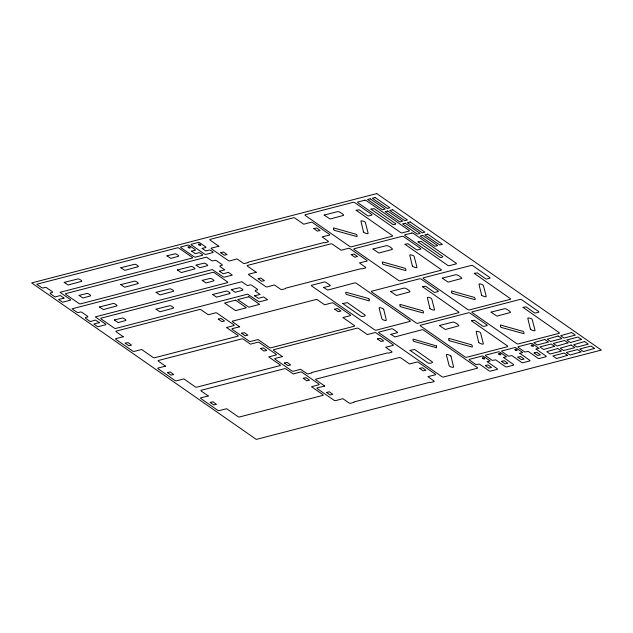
<?xml version="1.0" encoding="UTF-8"?>
<svg xmlns="http://www.w3.org/2000/svg" width="633" height="633" viewBox="0 0 633 633"><rect width="100%" height="100%" fill="white"/><g stroke="black" fill="none" stroke-linecap="round" stroke-linejoin="round"><path stroke-width="0.95" d="M64.21 282.421L68.135 285.008L81.325 281.44C83.327 281.44 78.682 278.243 77.788 278.979L64.218 282.397M64.012 298.072L60.277 295.524L55.039 296.972L50.687 293.949A1.575 0.633 22.8 0 1 50.458 292.889L52.215 292.517A1.575 0.633 22.8 0 0 51.977 291.465L47.04 288.031A1.575 0.633 22.8 0 0 44.943 287.453L43.36 287.944A1.575 0.633 22.8 0 1 41.256 287.374L36.761 284.241L177.564 247.796A1.242 0.498 22.8 0 1 179.194 248.255L192.092 257.235A1.242 0.498 22.8 0 1 192.305 258.058L59.993 292.311L70.121 299.369A1.242 0.498 22.8 0 1 70.334 300.2L62.556 302.21L58.576 299.441L63.996 298.143M79.093 295.421L82.931 298.001L90.25 295.975C92.371 295.991 87.338 292.699 86.713 293.514L79.101 295.397M99.476 306.989L103.401 309.577L116.591 306.008C118.64 305.929 113.647 302.74 113.054 303.547L99.484 306.965M99.278 322.64L93.842 324.009L97.822 326.786L105.608 324.769A1.242 0.498 22.8 0 0 105.394 323.946L95.259 316.888L227.579 282.635A1.242 0.498 22.8 0 0 227.366 281.804L214.468 272.823A1.242 0.498 22.8 0 0 212.838 272.364L72.027 308.817L76.522 311.942A1.575 0.633 22.8 0 0 78.627 312.52L80.209 312.022A1.575 0.633 22.8 0 1 82.314 312.599L87.243 316.033A1.575 0.633 22.8 0 1 87.481 317.093L85.724 317.465A1.575 0.633 22.8 0 0 85.961 318.518L90.305 321.548L95.496 320.092L99.278 322.64M114.367 319.989L118.197 322.577L125.516 320.551C127.605 320.551 122.628 317.307 121.979 318.082L114.375 319.942M120.816 267.767L124.741 270.354L137.931 266.786C139.877 266.675 135.177 263.621 134.394 264.325L120.824 267.743M120.761 284.628L124.685 287.216L137.875 283.647C139.94 283.576 134.9 280.387 134.338 281.187L120.768 284.605M123.269 336.756L115.815 338.639A1.242 0.498 22.8 0 0 116.029 339.462L132.534 350.959A1.242 0.498 22.8 0 0 134.156 351.418L141.689 349.511L152.854 357.329A1.242 0.498 22.8 0 0 154.484 357.787L237.976 336.17A1.242 0.498 22.8 0 0 237.763 335.348L226.511 327.498L233.957 325.584A1.242 0.498 22.8 0 0 233.743 324.761L217.246 313.264A1.242 0.498 22.8 0 0 215.616 312.805L208.304 314.767L201.286 309.933A1.242 0.498 22.8 0 0 199.656 309.474L116.163 331.091A1.242 0.498 22.8 0 0 116.377 331.914L123.269 336.78M125.223 343.213L128.744 345.729L131.49 345.127L128.032 342.595L125.239 343.165M156.082 292.335L160.007 294.923L173.197 291.354C175.238 291.299 170.269 288.078 169.66 288.893L156.082 292.335M156.034 309.205L159.959 311.792L173.141 308.224C175.112 308.113 170.269 305.003 169.612 305.755L156.034 309.181M166.954 255.827L170.831 258.414L178.261 256.341C180.302 256.286 175.183 253.002 174.724 253.88L166.954 255.827M165.482 366.159L158.028 368.042A1.242 0.498 22.8 0 0 158.242 368.865L174.74 380.362A1.242 0.498 22.8 0 0 176.37 380.821L183.894 378.914L195.067 386.731A1.242 0.498 22.8 0 0 196.697 387.19L280.19 365.573A1.242 0.498 22.8 0 0 279.976 364.75L268.716 356.901L276.17 354.986A1.242 0.498 22.8 0 0 275.956 354.163L259.451 342.667A1.242 0.498 22.8 0 0 257.829 342.208L250.462 344.154L243.491 339.335A1.242 0.498 22.8 0 0 241.869 338.877L158.369 360.494A1.242 0.498 22.8 0 0 158.582 361.316L165.482 366.159M167.436 372.615L170.95 375.132L173.695 374.53L170.245 371.998L167.436 372.592M177.367 269.982L181.291 272.562L194.481 268.993C196.554 268.954 191.411 265.646 190.944 266.533L177.367 269.982M191.641 251.127L195.265 253.675L198.722 252.741A1.242 0.498 22.8 0 1 200.352 253.2L202.196 254.482A1.242 0.498 22.8 0 1 202.41 255.305L195.47 257.101A1.242 0.498 22.8 0 1 193.848 256.642L181.093 247.764A1.242 0.498 22.8 0 1 180.88 246.933L187.819 245.137A1.242 0.498 22.8 0 1 189.449 245.596L194.972 249.449A1.242 0.498 22.8 0 1 195.186 250.272L191.657 251.079M196.064 265.14L199.901 267.719L207.22 265.702C209.238 265.638 204.38 262.466 203.684 263.233L196.064 265.14M202.117 248.413L205.741 250.961L209.199 250.027A1.242 0.498 22.8 0 1 210.821 250.486L212.664 251.768A1.242 0.498 22.8 0 1 212.878 252.591L205.947 254.387A1.242 0.498 22.8 0 1 204.317 253.928L191.57 245.05A1.242 0.498 22.8 0 1 191.356 244.227L198.287 242.431A1.242 0.498 22.8 0 1 199.917 242.89L205.448 246.735A1.242 0.498 22.8 0 1 205.662 247.566L202.117 248.413M202.22 280.395L206.097 282.983L213.535 280.917C215.513 280.846 210.662 277.697 209.998 278.449L202.228 280.372M208.249 395.949L200.796 397.833A1.242 0.498 22.8 0 0 201.009 398.663L217.515 410.152A1.242 0.498 22.8 0 0 219.137 410.611L226.669 408.712L237.834 416.522A1.242 0.498 22.8 0 0 239.464 416.981L322.957 395.372A1.242 0.498 22.8 0 0 322.743 394.541L311.499 386.716L318.937 384.777A1.242 0.498 22.8 0 0 318.723 383.954L302.226 372.457A1.242 0.498 22.8 0 0 300.596 371.998L293.285 373.961L286.266 369.134A1.242 0.498 22.8 0 0 284.636 368.675L201.144 390.284A1.242 0.498 22.8 0 0 201.357 391.115L208.249 395.949M212.641 294.551L216.565 297.138L229.755 293.57C231.757 293.522 226.851 290.325 226.218 291.101L212.648 294.503M210.203 402.406L213.717 404.93L216.462 404.321L212.957 401.773L210.203 402.406M218.828 246.229L211.375 248.112A1.242 0.498 22.8 0 0 211.588 248.935L228.086 260.432A1.242 0.498 22.8 0 0 229.716 260.891L236.971 258.921L243.032 263.051A1.242 0.498 22.8 0 0 244.662 263.51L248.199 262.592A1.242 0.498 22.8 0 1 248.35 262.117L323.542 242.653A1.242 0.498 22.8 0 1 324.618 242.811L328.155 241.893A1.242 0.498 22.8 0 0 327.941 241.07L322.07 236.892L329.516 235.057A1.242 0.498 22.8 0 0 329.302 234.226L312.805 222.737A1.242 0.498 22.8 0 0 311.175 222.278L303.753 224.209L295.16 218.235A1.242 0.498 22.8 0 0 293.53 217.776L210.037 239.393A1.242 0.498 22.8 0 0 210.251 240.216L218.828 246.229M219.358 271.217L223.148 273.796L228.339 272.34L232.319 275.118L224.533 277.127A1.242 0.498 22.8 0 1 222.903 276.668L212.277 269.571L80.454 303.864A1.242 0.498 22.8 0 1 78.824 303.405L65.927 294.424A1.242 0.498 22.8 0 1 65.713 293.601L206.524 257.148L211.018 260.282A1.575 0.633 22.8 0 0 213.123 260.851L214.706 260.361A1.575 0.633 22.8 0 1 216.81 260.931L221.74 264.365A1.575 0.633 22.8 0 1 221.977 265.425L220.221 265.797A1.575 0.633 22.8 0 0 220.458 266.849L224.802 269.88L219.374 271.169M218.282 319.119L221.795 321.643L224.541 321.034L221.091 318.51L218.298 319.072M220.782 252.678L224.296 255.202L227.041 254.601L223.536 252.053L220.79 252.654M231.33 289.708L235.167 292.296L242.486 290.27C244.615 290.31 239.654 287.002 238.95 287.809L231.346 289.661M239.662 326.786L232.208 328.677A1.242 0.498 22.8 0 0 232.422 329.5L248.919 340.989A1.242 0.498 22.8 0 0 250.549 341.448L258.074 339.549L269.247 347.359A1.242 0.498 22.8 0 0 270.877 347.818L354.369 326.209A1.242 0.498 22.8 0 0 354.156 325.386L342.896 317.529L350.35 315.614A1.242 0.498 22.8 0 0 350.136 314.791L333.631 303.302A1.242 0.498 22.8 0 0 332.009 302.843L324.642 304.789L317.671 299.971A1.242 0.498 22.8 0 0 316.049 299.512L232.548 321.129A1.242 0.498 22.8 0 0 232.762 321.952L239.662 326.786M241.616 333.243L245.129 335.767L247.875 335.166L244.425 332.634L241.624 333.219M254.632 295.785L258.414 298.365L263.605 296.917L267.585 299.686L259.807 301.704A1.242 0.498 22.8 0 1 258.177 301.245L247.582 294.139L115.728 328.44A1.242 0.498 22.8 0 1 114.098 327.981L101.201 318.992A1.242 0.498 22.8 0 1 100.987 318.17L241.79 281.717L246.284 284.85A1.575 0.633 22.8 0 0 248.389 285.42L249.972 284.929A1.575 0.633 22.8 0 1 252.076 285.499L257.014 288.941A1.575 0.633 22.8 0 1 257.243 289.993L255.487 290.365A1.575 0.633 22.8 0 0 255.724 291.425L260.068 294.448L254.632 295.785M256.215 272.269L248.769 274.16A1.242 0.498 22.8 0 0 248.983 274.983L265.48 286.472A1.242 0.498 22.8 0 0 267.11 286.931L274.358 284.961L280.419 289.099A1.242 0.498 22.8 0 0 282.049 289.558L285.586 288.64A1.242 0.498 22.8 0 1 285.744 288.157L360.937 268.693A1.242 0.498 22.8 0 1 362.005 268.859L365.542 267.941A1.242 0.498 22.8 0 0 365.328 267.118L359.457 262.932L366.903 261.097A1.242 0.498 22.8 0 0 366.689 260.274L350.191 248.785A1.242 0.498 22.8 0 0 348.561 248.326L341.147 250.257L332.547 244.283A1.242 0.498 22.8 0 0 330.917 243.824L247.424 265.433A1.242 0.498 22.8 0 0 247.638 266.264L256.215 272.269M258.169 278.726L261.69 281.25L264.436 280.641L260.923 278.101L258.185 278.678M260.495 348.522L264.008 351.046L266.754 350.437L263.241 347.897L260.495 348.498M282.429 356.585L274.975 358.468A1.242 0.498 22.8 0 0 275.189 359.291L291.694 370.788A1.242 0.498 22.8 0 0 293.316 371.247L300.572 369.276L306.633 373.407A1.242 0.498 22.8 0 0 308.263 373.866L311.8 372.948A1.242 0.498 22.8 0 1 311.958 372.473L387.151 353.008A1.242 0.498 22.8 0 1 388.219 353.167L391.756 352.257A1.242 0.498 22.8 0 0 391.542 351.426L385.671 347.248L393.117 345.412A1.242 0.498 22.8 0 0 392.903 344.589L376.406 333.093A1.242 0.498 22.8 0 0 374.776 332.634L367.362 334.572L358.761 328.59A1.242 0.498 22.8 0 0 357.131 328.131L273.638 349.748A1.242 0.498 22.8 0 0 273.852 350.571L282.429 356.585M284.383 363.041L287.904 365.558L290.65 364.956L287.137 362.408L284.383 363.041M303.262 378.312L306.776 380.837L309.521 380.235L306.016 377.687L303.278 378.273M313.841 228.592L317.355 231.116L320.1 230.507L316.65 227.983L313.849 228.568M324.642 385.988L316.065 379.974A1.242 0.498 22.8 0 1 315.851 379.151L399.344 357.534A1.242 0.498 22.8 0 1 400.974 357.993L409.567 363.975L416.989 362.036A1.242 0.498 22.8 0 1 418.611 362.495L435.116 373.992A1.242 0.498 22.8 0 1 435.33 374.815L427.892 376.627L433.755 380.829A1.242 0.498 22.8 0 1 433.969 381.659L430.432 382.569A1.242 0.498 22.8 0 0 429.356 382.411L354.163 401.876A1.242 0.498 22.8 0 0 354.013 402.351L350.476 403.268A1.242 0.498 22.8 0 1 348.846 402.81L342.841 398.687L335.53 400.649A1.242 0.498 22.8 0 1 333.9 400.191L317.402 388.694A1.242 0.498 22.8 0 1 317.188 387.871L324.626 386.059M326.596 392.444L330.109 394.96L332.855 394.359L329.35 391.811L326.604 392.42M334.675 309.157L338.188 311.681L340.934 311.072L337.429 308.524L334.675 309.157M351.228 254.64L354.749 257.156L357.495 256.555L353.982 254.007L351.228 254.64M370.97 209.112L392.31 224.035C393.109 225.498 397.532 224.042 395.039 223.33L374.166 208.668L370.978 209.088M377.442 338.948L380.963 341.472L383.709 340.863L380.196 338.323L377.45 338.924M418.057 241.909L439.397 256.84C440.109 258.264 444.619 256.927 442.127 256.128L421.254 241.466L418.065 241.885M419.655 368.351L423.168 370.875L425.914 370.265L422.464 367.741L419.655 368.327M485.297 365.565L488.811 368.089L491.556 367.48L488.051 364.932L485.313 365.518M487.22 361.688L496.992 368.556A1.242 0.498 22.8 0 1 497.206 369.379L490.417 371.136A1.242 0.498 22.8 0 1 488.787 370.677L479.434 364.046L476.048 364.648L469.599 360.153A1.242 0.498 22.8 0 1 469.385 359.33L482.124 356.031A1.242 0.498 22.8 0 1 483.754 356.49L490.203 360.984L487.228 361.665M501.573 361.348L505.087 363.872L507.832 363.271L504.327 360.723L501.581 361.324M503.496 357.471L513.268 364.339A1.242 0.498 22.8 0 1 513.482 365.17L506.693 366.926A1.242 0.498 22.8 0 1 505.063 366.467L495.758 359.861L492.324 360.43L485.875 355.944A1.242 0.498 22.8 0 1 485.661 355.113L498.4 351.821A1.242 0.498 22.8 0 1 500.03 352.28L506.479 356.767L503.504 357.447M517.849 357.139L521.363 359.663L524.108 359.053L520.65 356.529L517.849 357.115M519.772 353.261L529.544 360.13A1.242 0.498 22.8 0 1 529.758 360.952L522.969 362.709A1.242 0.498 22.8 0 1 521.339 362.25L511.978 355.619L508.6 356.221L502.151 351.726A1.242 0.498 22.8 0 1 501.937 350.904L514.676 347.604A1.242 0.498 22.8 0 1 516.299 348.063L522.747 352.557L519.772 353.261M534.117 352.921L537.639 355.445L540.384 354.844L536.871 352.296L534.133 352.882M536.048 349.044L545.82 355.912A1.242 0.498 22.8 0 1 546.034 356.743L539.237 358.5A1.242 0.498 22.8 0 1 537.607 358.041L528.31 351.434L524.876 352.011L518.427 347.517A1.242 0.498 22.8 0 1 518.213 346.694L530.945 343.395A1.242 0.498 22.8 0 1 532.575 343.854L539.023 348.348L536.064 348.997M324.183 215.054L330.054 219.026L343.205 215.481C345.586 215.639 338.679 210.805 337.682 211.628L324.191 215.03M323.645 287.493L327.672 290.08L354.804 282.888A1.242 0.498 22.8 0 1 356.434 283.347L409.86 320.567A1.242 0.498 22.8 0 1 410.073 321.39L376.113 330.189A1.242 0.498 22.8 0 1 374.483 329.73L311.84 286.092A1.242 0.498 22.8 0 1 311.626 285.269L324.365 281.97A1.242 0.498 22.8 0 1 325.995 282.429L329.809 285.087A1.242 0.498 22.8 0 1 330.022 285.91L323.645 287.493M342.793 303.531L360.367 315.835C361.316 317.402 367.409 315.701 364.608 314.736L347.406 302.645L342.801 303.508M356.173 210.291L392.104 235.389A1.242 0.498 22.8 0 1 392.318 236.212L351.275 246.838A1.242 0.498 22.8 0 1 349.653 246.379L305.43 215.576A1.242 0.498 22.8 0 1 305.217 214.753L353.333 202.291A1.242 0.498 22.8 0 1 354.963 202.75L371.547 214.302A1.242 0.498 22.8 0 1 371.761 215.125L368.825 215.885A1.242 0.498 22.8 0 1 367.203 215.426L359.156 209.745L356.173 210.267M373.003 249.062L378.874 253.034L392.033 249.489C394.391 249.6 387.586 244.876 386.502 245.636L373.019 249.014M390.569 291.52L396.44 295.492L409.598 291.948C411.956 292.106 405.104 287.216 404.068 288.094L390.585 291.473M390.893 334.335L394.921 336.93L422.053 329.738A1.242 0.498 22.8 0 1 423.683 330.197L477.108 367.417A1.242 0.498 22.8 0 1 477.322 368.24L443.361 377.031A1.242 0.498 22.8 0 1 441.731 376.572L379.088 332.934A1.242 0.498 22.8 0 1 378.874 332.111L391.613 328.812A1.242 0.498 22.8 0 1 393.243 329.271L397.057 331.929A1.242 0.498 22.8 0 1 397.271 332.752L390.901 334.311M404.993 244.306L440.932 269.397A1.242 0.498 22.8 0 1 441.146 270.22L400.103 280.846A1.242 0.498 22.8 0 1 398.474 280.387L354.258 249.584A1.242 0.498 22.8 0 1 354.045 248.761L402.161 236.307A1.242 0.498 22.8 0 1 403.783 236.766L420.367 248.31A1.242 0.498 22.8 0 1 420.581 249.141L417.653 249.9A1.242 0.498 22.8 0 1 416.023 249.442L407.984 243.752L405.009 244.259M410.042 350.381L427.615 362.685C428.644 364.291 434.705 362.448 431.864 361.585L414.655 349.487L410.042 350.381M422.559 286.757L458.498 311.855A1.242 0.498 22.8 0 1 458.711 312.678L417.669 323.305A1.242 0.498 22.8 0 1 416.039 322.846L371.824 292.042A1.242 0.498 22.8 0 1 371.611 291.22L419.726 278.757A1.242 0.498 22.8 0 1 421.349 279.216L437.933 290.769A1.242 0.498 22.8 0 1 438.147 291.591L435.219 292.351A1.242 0.498 22.8 0 1 433.589 291.892L425.605 286.235L422.575 286.709M439.397 325.528L445.268 329.5L458.419 325.955C460.753 326.13 454.083 321.342 452.896 322.102L439.405 325.504M442.222 278.148L448.093 282.12L461.251 278.575C463.688 278.805 456.789 273.86 455.72 274.722L442.23 278.124M471.387 320.773L507.318 345.863A1.242 0.498 22.8 0 1 507.531 346.686L466.489 357.313A1.242 0.498 22.8 0 1 464.867 356.854L420.644 326.05A1.242 0.498 22.8 0 1 420.431 325.227L468.547 312.773A1.242 0.498 22.8 0 1 470.177 313.232L486.761 324.784A1.242 0.498 22.8 0 1 486.975 325.607L484.039 326.367A1.242 0.498 22.8 0 1 482.409 325.908L474.37 320.219L471.395 320.725M474.212 273.385L510.151 298.483A1.242 0.498 22.8 0 1 510.364 299.306L469.322 309.933A1.242 0.498 22.8 0 1 467.692 309.474L423.477 278.67A1.242 0.498 22.8 0 1 423.263 277.847L471.379 265.393A1.242 0.498 22.8 0 1 473.001 265.844L489.586 277.396A1.242 0.498 22.8 0 1 489.8 278.227L486.872 278.979A1.242 0.498 22.8 0 1 485.242 278.52L477.258 272.863L474.228 273.345M491.05 312.156L496.921 316.128L510.071 312.583C512.437 312.749 505.72 307.939 504.548 308.73L491.066 312.109M523.04 307.401L558.971 332.491A1.242 0.498 22.8 0 1 559.184 333.314L518.142 343.941A1.242 0.498 22.8 0 1 516.52 343.482L472.297 312.678A1.242 0.498 22.8 0 1 472.083 311.855L520.199 299.401A1.242 0.498 22.8 0 1 521.829 299.86L538.414 311.412A1.242 0.498 22.8 0 1 538.628 312.235L535.692 312.995A1.242 0.498 22.8 0 1 534.07 312.536L526.078 306.87L523.048 307.353M369.118 299.069L369.348 300.944L347.438 294.749C345.911 295.287 344.645 291.061 346.86 292.509L368.264 298.428L369.118 299.1M383.725 309.244C383.44 308.572 378.407 306.72 379.143 308.168L381.889 318.739C381.746 319.823 387.008 321.327 386.304 319.989L383.709 309.315M436.366 345.919L436.596 347.786L414.686 341.591C413.191 342.184 411.861 337.943 414.109 339.351L436.366 345.919M450.973 356.094L453.552 366.831C454.391 368.208 448.757 366.602 449.137 365.589L446.392 355.01C445.735 353.752 450.079 355.026 450.973 356.094M333.71 229.708L334.556 230.38L355.968 236.299C358.238 237.715 356.933 233.624 355.382 234.06L333.52 227.864L333.71 229.708M363.54 232.05C364.386 233.086 368.667 234.455 368.121 233.158L365.383 222.579C365.827 221.59 360.035 219.944 360.96 221.336L363.556 232.002M382.53 263.724L383.384 264.388L404.788 270.315C407.059 271.715 405.769 267.64 404.25 268.068L382.308 261.88L382.546 263.676M400.096 306.174L400.95 306.847L422.353 312.765C424.656 314.158 423.224 309.846 421.776 310.526L399.874 304.338L400.096 306.174M412.368 266.058C413.214 267.118 417.59 268.447 416.941 267.166L414.204 256.587C414.504 255.558 408.926 253.968 409.78 255.344L412.384 266.01M429.934 308.516C430.82 309.656 435.377 310.835 434.507 309.624L431.769 299.045C431.951 297.977 426.595 296.434 427.346 297.803L429.934 308.493M451.748 292.81L452.603 293.475L474.006 299.393C476.222 300.841 474.972 296.711 473.5 297.146L451.527 290.966L451.748 292.81M448.924 340.19L449.77 340.855L471.181 346.781C473.365 348.174 472.289 344.257 470.635 344.534L448.734 338.339L448.924 340.19M481.586 295.144C482.433 296.204 486.824 297.557 486.16 296.252L483.422 285.673C483.572 284.581 478.192 283.062 479.007 284.431L481.602 295.097M478.754 342.524C479.6 343.561 483.881 344.938 483.335 343.632L480.597 333.053C481.001 332.08 475.32 330.41 476.174 331.811L478.754 342.524M500.576 326.818L501.423 327.483L522.834 333.409C525.105 334.833 523.792 330.6 522.257 331.17L500.387 324.966L500.584 326.794M530.407 329.152C531.277 330.244 535.613 331.502 535.027 330.291L532.25 319.681C532.488 318.573 526.972 317.101 527.827 318.439L530.414 329.128M544.728 339.478L533.777 342.659L537.132 344.993L548.455 342.065L544.728 339.478M558.171 335.996L547.221 339.177L550.575 341.519L561.898 338.584L558.171 335.996M571.623 332.515L560.664 335.704L564.019 338.038L575.342 335.102L571.623 332.515M554.571 346.322L543.612 349.511L539.894 346.924L551.216 343.988L554.571 346.322M568.015 342.849L557.056 346.029L553.337 343.442L564.66 340.514L568.015 342.849M581.458 339.367L570.499 342.556L566.78 339.961L578.103 337.033L581.458 339.367M557.697 348.506L546.746 351.695L550.101 354.029L561.424 351.101L557.697 348.506M571.14 345.025L560.189 348.213L563.544 350.547L574.867 347.62L571.14 345.025M584.591 341.551L573.633 344.732L576.987 347.074L588.31 344.138L584.591 341.551M567.54 355.358L556.581 358.547L552.862 355.952L564.185 353.024L567.54 355.358M580.983 351.877L570.024 355.066L566.306 352.478L577.628 349.543L580.983 351.877M594.427 348.403L583.476 351.584L579.749 348.997L591.072 346.061L594.427 348.403M376.722 193.595L31.65 282.927L256.278 439.405L601.35 350.073L376.722 193.595M364.766 200.218L357.795 202.022A1.242 0.498 22.8 0 0 358.009 202.845L400.483 232.438A1.242 0.498 22.8 0 0 402.113 232.897L409.084 231.092A1.242 0.498 22.8 0 0 408.871 230.262L366.396 200.677A1.242 0.498 22.8 0 0 364.766 200.218M370.17 198.817L367.599 199.482L382.34 209.752L385.196 209.009L370.17 198.817M375.155 197.528L372.291 198.264L387.317 208.463L389.888 207.79L375.155 197.528M387.673 211.011L385.101 211.675L399.842 221.946L402.699 221.202L387.673 211.011M392.658 209.721L389.793 210.457L404.819 220.656L407.391 219.983L392.658 209.721M405.175 223.204L402.604 223.868L417.345 234.131L420.201 233.395L405.175 223.204M410.16 221.914L407.304 222.65L422.322 232.841L424.901 232.176L410.16 221.914M411.854 233.015L404.875 234.819A1.242 0.498 22.8 0 0 405.088 235.642L447.571 265.235A1.242 0.498 22.8 0 0 449.201 265.694L456.171 263.89A1.242 0.498 22.8 0 0 455.958 263.059L413.484 233.474A1.242 0.498 22.8 0 0 411.854 233.015M422.678 235.389L420.106 236.062L434.847 246.324L437.704 245.588L422.678 235.389M427.663 234.107L424.806 234.843L439.824 245.034L442.404 244.37L427.663 234.107M235.611 300.169L224.525 303.041L235.587 310.613L246.387 307.812L235.611 300.169M248.816 296.75L237.731 299.623L248.801 307.195L259.601 304.394L248.816 296.75M188.373 247.55A1.242 0.498 22.8 0 0 190.296 247.938A1.242 0.498 22.8 0 0 188.824 246.807A1.242 0.498 22.8 0 0 188.373 247.55M198.849 244.844A1.242 0.498 22.8 0 0 200.772 245.232A1.242 0.498 22.8 0 0 199.3 244.093A1.242 0.498 22.8 0 0 198.849 244.844M498.954 354.235A1.242 0.498 22.8 0 0 500.877 354.622A1.242 0.498 22.8 0 0 499.405 353.483A1.242 0.498 22.8 0 0 498.954 354.235M482.678 358.444A1.242 0.498 22.8 0 0 484.609 358.832A1.242 0.498 22.8 0 0 483.137 357.692A1.242 0.498 22.8 0 0 482.678 358.444M531.506 345.808A1.242 0.498 22.8 0 0 533.429 346.196A1.242 0.498 22.8 0 0 531.957 345.056A1.242 0.498 22.8 0 0 531.506 345.808M515.23 350.017A1.242 0.498 22.8 0 0 517.153 350.405A1.242 0.498 22.8 0 0 515.681 349.266A1.242 0.498 22.8 0 0 515.23 350.017"/></g></svg>
